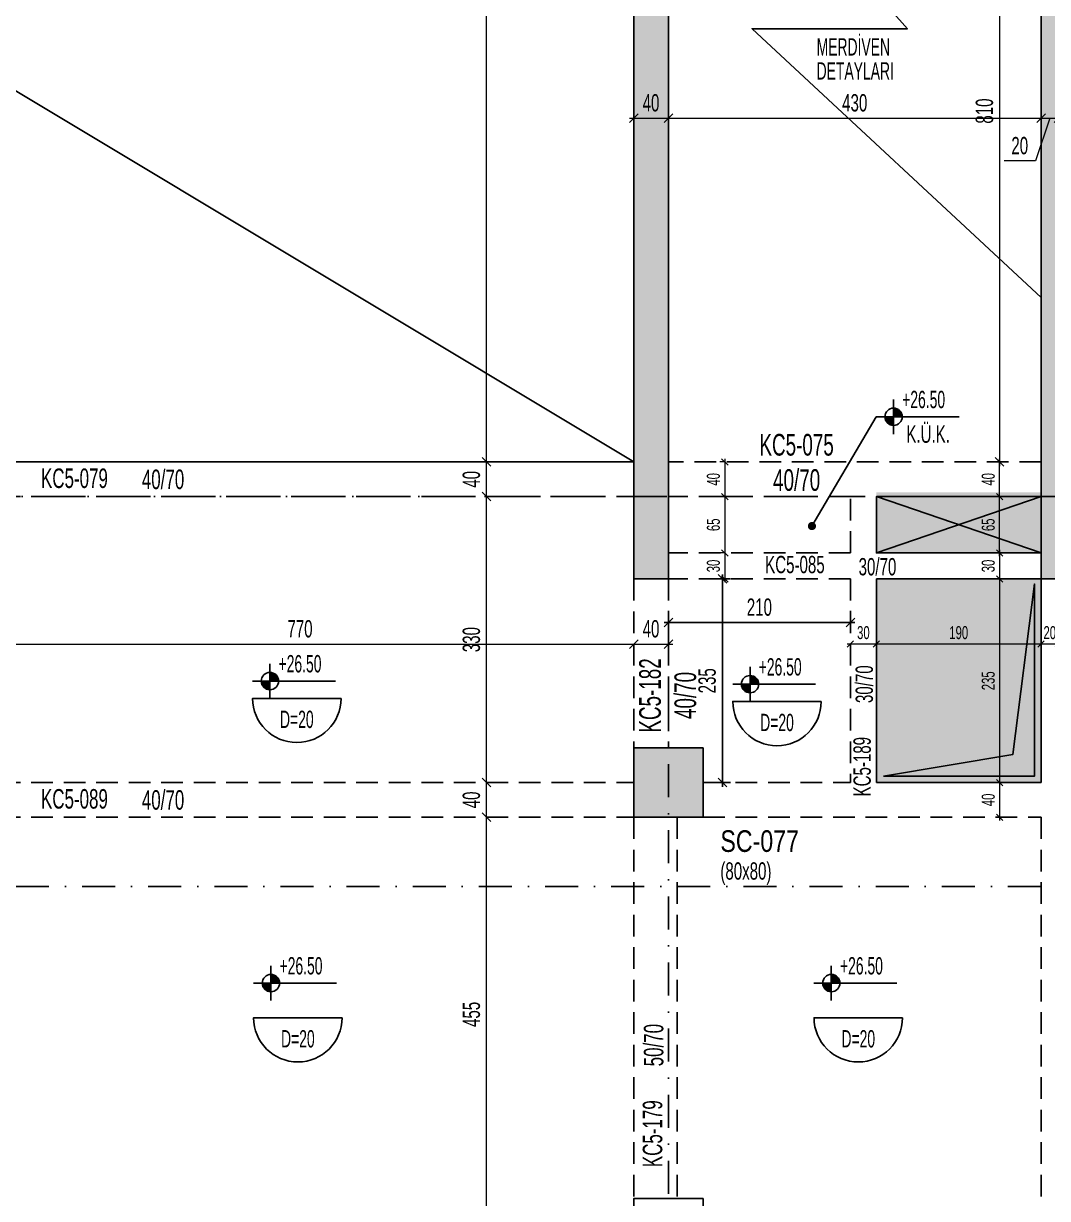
# Model space of a CAD drawing. Header units: millimetres. Extents: x -10495 to 38910, y -777 to 43288.
# Drawn here: x 3506 to 4687, y 890 to 2246 of the extents above; entities that cross this region are included whole.
import ezdxf
from ezdxf.enums import TextEntityAlignment as Align

# ---------------------------------------------------------------- set-up
doc = ezdxf.new("R2010")
doc.units = ezdxf.units.MM
doc.header["$LTSCALE"] = 100
doc.header["$PDSIZE"] = -100
doc.linetypes.add('DASHDOT', pattern=[25.4, 12.7, -6.35, 0, -6.35])
doc.linetypes.add('HIDDEN', pattern=[0.375, 0.25, -0.125])
for name, color, linetype in [('1_ULK', 254, 'Continuous'), ('2_ULK', 105, 'Continuous'), ('AKS_ULK', 8, 'DASHDOT'), ('BOSLUK SEMBOL_ULK', 118, 'Continuous'), ('BOSLUK_ULK', 21, 'Continuous'), ('KOLON-PERDE CEKIRDEK_ULK', 4, 'Continuous'), ('KOT_ULK', 7, 'Continuous'), ('NOTLAR_ULK', 20, 'Continuous'), ('TARAMA BOSLUK-TARIF SEFFAF YUZEYLER_ULK', 159, 'Continuous'), ('TARAMA SOLID_ULK', 251, 'Continuous'), ('TARAMA_ULK', 251, 'Continuous')]:
    doc.layers.add(name, color=color, linetype=linetype)
for name, color, linetype, lineweight in [('DOSEME ISMI_ULK', 244, 'Continuous', 25), ('KIRIS BOYUT_ULK', 232, 'Continuous', 13), ('KIRIS CIZGI DUZ_ULK', 41, 'Continuous', 25), ('KIRIS CIZGI KESIK_ULK', 41, 'HIDDEN', 25), ('KIRIS ISIM_ULK', 221, 'Continuous', 13), ('KOLON BOYUT_ULK', 255, 'Continuous', 13), ('KOLON ISIM_ULK', 91, 'Continuous', 13), ('OLCU IC_ULK', 146, 'Continuous', 18), ('REV-10_ULK', 52, 'Continuous', 25), ('TARIF OK_ULK', 244, 'Continuous', 5)]:
    doc.layers.add(name, color=color, linetype=linetype, lineweight=lineweight)
doc.styles.add('ulkr-simplxtw.shx', font='ulkr-simplxtw.shx', dxfattribs={"width": 0.65})
doc.dimstyles.new('1-100-IC_ULK', dxfattribs={"dimscale": 10, "dimtxt": 2, "dimasz": 1, "dimexe": 0.75, "dimexo": 1, "dimgap": 0.75, "dimtad": 1, "dimdec": 1, "dimzin": 9, "dimdsep": 46, "dimtxsty": 'ulkr-simplxtw.shx', "dimblk": 'OBLIQUE', "dimcen": 0.1, "dimdle": 0.5, "dimclrd": 146, "dimclre": 146, "dimclrt": 2, "dimadec": 0, "dimazin": 2, "dimtfac": 1, "dimtdec": 1, "dimtix": 1, "dimtmove": 2, "dimatfit": 3, "dimldrblk": 'OBLIQUE', "dimfxl": 1, "dimtolj": 1, "dimtzin": 0, "dimlwd": -1, "dimlwe": -1, "dimarcsym": 0})
doc.dimstyles.new('JSM LIMITS 100(MM)', dxfattribs={"dimscale": 100, "dimtxt": 2, "dimasz": 2.5, "dimexe": 0, "dimexo": 3, "dimgap": 0.41, "dimtad": 1, "dimdec": 0, "dimdsep": 46, "dimtxsty": 'ulkr-simplxtw.shx', "dimblk": 'AR', "dimcen": 0.9, "dimdle": 2, "dimse1": 1, "dimse2": 1, "dimclrd": 256, "dimclre": 1, "dimclrt": 33, "dimadec": 0, "dimazin": 0, "dimtfac": 0.9, "dimtdec": 0, "dimtmove": 0, "dimatfit": 3, "dimfxl": 0, "dimtolj": 1, "dimtzin": 0, "dimarcsym": 0})

# ---------------------------------------------------------------- blocks, each defined once
blk = doc.blocks.new('*U20')
at = {"layer": 'KOT_ULK'}
h = blk.add_hatch(color=251, dxfattribs=at)
h.dxf.hatch_style = 1
h.paths.add_polyline_path([(0, 0), (-10, 0, 0.414214), (0, -10)])
h = blk.add_hatch(color=251, dxfattribs=at)
h.dxf.hatch_style = 1
h.paths.add_polyline_path([(10, 0, 0.414214), (0, 10), (0, 0)])
at = {"layer": 'KOT_ULK', "color": 12}
for p, q in [((0, 20), (0, -20)), ((-20, 0), (75.6, 0))]:
    blk.add_line(p, q, dxfattribs=at)
blk.add_circle((0, 0), 10, dxfattribs=at)
at = {"layer": 'KOT_ULK', "style": 'ulkr-simplxtw.shx', "width": 0.6}
for tag, p in [('6', (10, 145)), ('5', (10, 118)), ('4', (10, 91)), ('3', (10, 64)), ('2', (10, 37)), ('1', (10, 10))]:
    blk.add_attdef(tag, p, '', height=20, dxfattribs=at)
at = {"layer": 'KOT_ULK', "color": 242, "style": 'ulkr-simplxtw.shx', "width": 0.65}
blk.add_attdef('NOT', text='', height=20, dxfattribs=at).set_placement((14.8, -10), align=Align.TOP_LEFT)
blk = doc.blocks.new('Döşeme kalınğı_ULK')
at = {"layer": 'DOSEME ISMI_ULK', "color": 12}
blk.add_lwpolyline([(51, 0, -1), (-51, 0)], format="xyb", close=True, dxfattribs=at)
at = {"layer": 'DOSEME ISMI_ULK', "style": 'ulkr-simplxtw.shx', "width": 0.6}
blk.add_attdef('1', text='', height=20, dxfattribs=at).set_placement((0, -14.2), align=Align.TOP_CENTER)
blk = doc.blocks.new('*U31')
at = {"layer": 'KOLON BOYUT_ULK', "style": 'ulkr-simplxtw.shx', "width": 0.65}
blk.add_attdef('2', text='', height=20, dxfattribs=at).set_placement((0, -37), align=Align.TOP_LEFT)
at = {"layer": 'KOLON ISIM_ULK', "style": 'ulkr-simplxtw.shx', "width": 0.8}
blk.add_attdef('1', text='', height=25, dxfattribs=at).set_placement((0, 0), align=Align.TOP_LEFT)
blk = doc.blocks.new('AR')
at = {"layer": '1_ULK', "color": 253}
blk.add_solid([(-1.184, 0.197), (-1.184, -0.197), (0, 0)], dxfattribs=at)
at = {"layer": '2_ULK', "color": 1}
blk.add_line((0, 0.453), (0, -0.453), dxfattribs=at)
at = {"layer": '2_ULK'}
blk.add_lwpolyline([(-1.184, 0.197), (-1.184, -0.197), (0, 0), (-1.184, 0.197)], dxfattribs=at)
blk = doc.blocks.new('_Oblique')
at = {"color": 0, "linetype": 'ByBlock', "lineweight": -2}
blk.add_line((-0.5, -0.5), (0.5, 0.5), dxfattribs=at)
blk = doc.blocks.new('*D1329')
at = {"layer": 'Defpoints', "color": 0, "transparency": 16777216}
for p in [(4015.3, 1330), (4040.3, 1330), (4015.3, 875)]:
    blk.add_point(p, dxfattribs=at)
at = {"layer": 'OLCU IC_ULK', "color": 146, "transparency": 16777216}
blk.add_line((4040.3, 870), (4040.3, 1335), dxfattribs=at)
at = {"layer": 'OLCU IC_ULK', "color": 146, "linetype": 'Continuous', "transparency": 16777216}
for p, q in [((4040.3, 1330), (4047.8, 1330)), ((4040.3, 875), (4047.8, 875))]:
    blk.add_line(p, q, dxfattribs=at)
at = {"layer": 'OLCU IC_ULK', "color": 146, "transparency": 16777216, "xscale": 10, "yscale": 10, "zscale": 10}
for p, rotation in [((4040.3, 1330), 90), ((4040.3, 875), 270)]:
    blk.add_blockref('_Oblique', p, dxfattribs=dict(at, rotation=rotation))
at = {"layer": 'OLCU IC_ULK', "color": 2, "transparency": 16777216, "insert": (4022.8, 1102.5), "char_height": 20, "attachment_point": 5, "rotation": 90, "style": 'ulkr-simplxtw.shx'}
blk.add_mtext('\\A1;455', dxfattribs=at)
blk = doc.blocks.new('*D1330')
at = {"layer": 'Defpoints', "color": 0, "transparency": 16777216}
for p in [(4015.3, 1370), (4040.3, 1370), (4015.3, 1330)]:
    blk.add_point(p, dxfattribs=at)
at = {"layer": 'OLCU IC_ULK', "color": 146, "transparency": 16777216}
blk.add_line((4040.3, 1325), (4040.3, 1375), dxfattribs=at)
at = {"layer": 'OLCU IC_ULK', "color": 146, "linetype": 'Continuous', "transparency": 16777216}
for p, q in [((4040.3, 1370), (4047.8, 1370)), ((4040.3, 1330), (4047.8, 1330))]:
    blk.add_line(p, q, dxfattribs=at)
at = {"layer": 'OLCU IC_ULK', "color": 146, "transparency": 16777216, "xscale": 10, "yscale": 10, "zscale": 10}
for p, rotation in [((4040.3, 1370), 90), ((4040.3, 1330), 270)]:
    blk.add_blockref('_Oblique', p, dxfattribs=dict(at, rotation=rotation))
at = {"layer": 'OLCU IC_ULK', "color": 2, "transparency": 16777216, "insert": (4022.8, 1350), "char_height": 20, "attachment_point": 5, "rotation": 90, "style": 'ulkr-simplxtw.shx'}
blk.add_mtext('\\A1;40', dxfattribs=at)
blk = doc.blocks.new('*D1331')
at = {"layer": 'Defpoints', "color": 0, "transparency": 16777216}
for p in [(4015.3, 1700), (4040.3, 1700), (4015.3, 1370)]:
    blk.add_point(p, dxfattribs=at)
at = {"layer": 'OLCU IC_ULK', "color": 146, "transparency": 16777216}
blk.add_line((4040.3, 1365), (4040.3, 1705), dxfattribs=at)
at = {"layer": 'OLCU IC_ULK', "color": 146, "linetype": 'Continuous', "transparency": 16777216}
for p, q in [((4040.3, 1700), (4047.8, 1700)), ((4040.3, 1370), (4047.8, 1370))]:
    blk.add_line(p, q, dxfattribs=at)
at = {"layer": 'OLCU IC_ULK', "color": 146, "transparency": 16777216, "xscale": 10, "yscale": 10, "zscale": 10}
for p, rotation in [((4040.3, 1700), 90), ((4040.3, 1370), 270)]:
    blk.add_blockref('_Oblique', p, dxfattribs=dict(at, rotation=rotation))
at = {"layer": 'OLCU IC_ULK', "color": 2, "transparency": 16777216, "insert": (4022.8, 1535), "char_height": 20, "attachment_point": 5, "rotation": 90, "style": 'ulkr-simplxtw.shx'}
blk.add_mtext('\\A1;330', dxfattribs=at)
blk = doc.blocks.new('*D1332')
at = {"layer": 'Defpoints', "color": 0, "transparency": 16777216}
for p in [(4015.3, 1740), (4040.3, 1740), (4015.3, 1700)]:
    blk.add_point(p, dxfattribs=at)
at = {"layer": 'OLCU IC_ULK', "color": 146, "transparency": 16777216}
blk.add_line((4040.3, 1695), (4040.3, 1745), dxfattribs=at)
at = {"layer": 'OLCU IC_ULK', "color": 146, "linetype": 'Continuous', "transparency": 16777216}
for p, q in [((4040.3, 1740), (4047.8, 1740)), ((4040.3, 1700), (4047.8, 1700))]:
    blk.add_line(p, q, dxfattribs=at)
at = {"layer": 'OLCU IC_ULK', "color": 146, "transparency": 16777216, "xscale": 10, "yscale": 10, "zscale": 10}
for p, rotation in [((4040.3, 1740), 90), ((4040.3, 1700), 270)]:
    blk.add_blockref('_Oblique', p, dxfattribs=dict(at, rotation=rotation))
at = {"layer": 'OLCU IC_ULK', "color": 2, "transparency": 16777216, "insert": (4022.8, 1720), "char_height": 20, "attachment_point": 5, "rotation": 90, "style": 'ulkr-simplxtw.shx'}
blk.add_mtext('\\A1;40', dxfattribs=at)
blk = doc.blocks.new('*D1333')
at = {"layer": 'Defpoints', "color": 0, "transparency": 16777216}
for p in [(4015.3, 3360), (4040.3, 3360), (4015.3, 1740)]:
    blk.add_point(p, dxfattribs=at)
at = {"layer": 'OLCU IC_ULK', "color": 146, "transparency": 16777216}
blk.add_line((4040.3, 1735), (4040.3, 3365), dxfattribs=at)
at = {"layer": 'OLCU IC_ULK', "color": 146, "linetype": 'Continuous', "transparency": 16777216}
for p, q in [((4040.3, 3360), (4047.8, 3360)), ((4040.3, 1740), (4047.8, 1740))]:
    blk.add_line(p, q, dxfattribs=at)
at = {"layer": 'OLCU IC_ULK', "color": 146, "transparency": 16777216, "xscale": 10, "yscale": 10, "zscale": 10}
for p, rotation in [((4040.3, 3360), 90), ((4040.3, 1740), 270)]:
    blk.add_blockref('_Oblique', p, dxfattribs=dict(at, rotation=rotation))
at = {"layer": 'OLCU IC_ULK', "color": 2, "transparency": 16777216, "insert": (4022.8, 2550), "char_height": 20, "attachment_point": 5, "rotation": 90, "style": 'ulkr-simplxtw.shx'}
blk.add_mtext('\\A1;1620', dxfattribs=at)
blk = doc.blocks.new('*D1376')
at = {"layer": 'Defpoints', "color": 0, "transparency": 16777216}
for p in [(4210, 2161.9), (4250, 2161.9), (4250, 2136.9)]:
    blk.add_point(p, dxfattribs=at)
at = {"layer": 'OLCU IC_ULK', "color": 146, "transparency": 16777216}
blk.add_line((4205, 2136.9), (4255, 2136.9), dxfattribs=at)
at = {"layer": 'OLCU IC_ULK', "color": 146, "linetype": 'Continuous', "transparency": 16777216}
for p, q in [((4210, 2136.9), (4210, 2129.4)), ((4250, 2136.9), (4250, 2129.4))]:
    blk.add_line(p, q, dxfattribs=at)
at = {"layer": 'OLCU IC_ULK', "color": 146, "transparency": 16777216, "xscale": 10, "yscale": 10, "zscale": 10, "rotation": 180}
blk.add_blockref('_Oblique', (4210, 2136.9), dxfattribs=at)
at = {"layer": 'OLCU IC_ULK', "color": 146, "transparency": 16777216, "xscale": 10, "yscale": 10, "zscale": 10}
blk.add_blockref('_Oblique', (4250, 2136.9), dxfattribs=at)
at = {"layer": 'OLCU IC_ULK', "color": 2, "transparency": 16777216, "insert": (4230, 2154.4), "char_height": 20, "attachment_point": 5, "style": 'ulkr-simplxtw.shx'}
blk.add_mtext('\\A1;40', dxfattribs=at)
blk = doc.blocks.new('*D1377')
at = {"layer": 'Defpoints', "color": 0, "transparency": 16777216}
for p in [(4250, 2161.9), (4680, 2161.9), (4680, 2136.9)]:
    blk.add_point(p, dxfattribs=at)
at = {"layer": 'OLCU IC_ULK', "color": 146, "transparency": 16777216}
blk.add_line((4245, 2136.9), (4685, 2136.9), dxfattribs=at)
at = {"layer": 'OLCU IC_ULK', "color": 146, "linetype": 'Continuous', "transparency": 16777216}
for p, q in [((4250, 2136.9), (4250, 2129.4)), ((4680, 2136.9), (4680, 2129.4))]:
    blk.add_line(p, q, dxfattribs=at)
at = {"layer": 'OLCU IC_ULK', "color": 146, "transparency": 16777216, "xscale": 10, "yscale": 10, "zscale": 10, "rotation": 180}
blk.add_blockref('_Oblique', (4250, 2136.9), dxfattribs=at)
at = {"layer": 'OLCU IC_ULK', "color": 146, "transparency": 16777216, "xscale": 10, "yscale": 10, "zscale": 10}
blk.add_blockref('_Oblique', (4680, 2136.9), dxfattribs=at)
at = {"layer": 'OLCU IC_ULK', "color": 2, "transparency": 16777216, "insert": (4465, 2154.4), "char_height": 20, "attachment_point": 5, "style": 'ulkr-simplxtw.shx'}
blk.add_mtext('\\A1;430', dxfattribs=at)
blk = doc.blocks.new('*D1378')
at = {"layer": 'Defpoints', "color": 0, "transparency": 16777216}
for p in [(4680, 2161.9), (4700, 2161.9), (4700, 2136.9)]:
    blk.add_point(p, dxfattribs=at)
at = {"layer": 'OLCU IC_ULK', "color": 146, "transparency": 16777216}
for p, q in [((4690, 2136.9), (4673.4, 2087.5)), ((4675, 2136.9), (4705, 2136.9)), ((4673.4, 2087.5), (4637.4, 2087.5))]:
    blk.add_line(p, q, dxfattribs=at)
at = {"layer": 'OLCU IC_ULK', "color": 146, "linetype": 'Continuous', "transparency": 16777216}
for p, q in [((4680, 2136.9), (4680, 2129.4)), ((4700, 2136.9), (4700, 2129.4))]:
    blk.add_line(p, q, dxfattribs=at)
at = {"layer": 'OLCU IC_ULK', "color": 146, "transparency": 16777216, "xscale": 10, "yscale": 10, "zscale": 10, "rotation": 180}
blk.add_blockref('_Oblique', (4680, 2136.9), dxfattribs=at)
at = {"layer": 'OLCU IC_ULK', "color": 146, "transparency": 16777216, "xscale": 10, "yscale": 10, "zscale": 10}
blk.add_blockref('_Oblique', (4700, 2136.9), dxfattribs=at)
at = {"layer": 'OLCU IC_ULK', "color": 2, "transparency": 16777216, "insert": (4655.4, 2105), "char_height": 20, "attachment_point": 5, "style": 'ulkr-simplxtw.shx'}
blk.add_mtext('\\A1;20', dxfattribs=at)
blk = doc.blocks.new('*D1224')
at = {"layer": 'Defpoints', "color": 0, "transparency": 16777216}
for p in [(4210, 1554.9), (4250, 1554.9), (4250, 1529.9)]:
    blk.add_point(p, dxfattribs=at)
at = {"layer": 'OLCU IC_ULK', "color": 146, "transparency": 16777216}
blk.add_line((4205, 1529.9), (4255, 1529.9), dxfattribs=at)
at = {"layer": 'OLCU IC_ULK', "color": 146, "linetype": 'Continuous', "transparency": 16777216}
for p, q in [((4210, 1529.9), (4210, 1522.4)), ((4250, 1529.9), (4250, 1522.4))]:
    blk.add_line(p, q, dxfattribs=at)
at = {"layer": 'OLCU IC_ULK', "color": 146, "transparency": 16777216, "xscale": 10, "yscale": 10, "zscale": 10, "rotation": 180}
blk.add_blockref('_Oblique', (4210, 1529.9), dxfattribs=at)
at = {"layer": 'OLCU IC_ULK', "color": 146, "transparency": 16777216, "xscale": 10, "yscale": 10, "zscale": 10}
blk.add_blockref('_Oblique', (4250, 1529.9), dxfattribs=at)
at = {"layer": 'OLCU IC_ULK', "color": 2, "transparency": 16777216, "insert": (4230, 1547.4), "char_height": 20, "attachment_point": 5, "style": 'ulkr-simplxtw.shx'}
blk.add_mtext('\\A1;40', dxfattribs=at)
blk = doc.blocks.new('*D1225')
at = {"layer": 'Defpoints', "color": 0, "transparency": 16777216}
for p in [(3440, 1554.9), (4210, 1554.9), (4210, 1529.9)]:
    blk.add_point(p, dxfattribs=at)
at = {"layer": 'OLCU IC_ULK', "color": 146, "transparency": 16777216}
blk.add_line((3435, 1529.9), (4215, 1529.9), dxfattribs=at)
at = {"layer": 'OLCU IC_ULK', "color": 146, "linetype": 'Continuous', "transparency": 16777216}
for p, q in [((3440, 1529.9), (3440, 1522.4)), ((4210, 1529.9), (4210, 1522.4))]:
    blk.add_line(p, q, dxfattribs=at)
at = {"layer": 'OLCU IC_ULK', "color": 146, "transparency": 16777216, "xscale": 10, "yscale": 10, "zscale": 10, "rotation": 180}
blk.add_blockref('_Oblique', (3440, 1529.9), dxfattribs=at)
at = {"layer": 'OLCU IC_ULK', "color": 146, "transparency": 16777216, "xscale": 10, "yscale": 10, "zscale": 10}
blk.add_blockref('_Oblique', (4210, 1529.9), dxfattribs=at)
at = {"layer": 'OLCU IC_ULK', "color": 2, "transparency": 16777216, "insert": (3825, 1547.4), "char_height": 20, "attachment_point": 5, "style": 'ulkr-simplxtw.shx'}
blk.add_mtext('\\A1;770', dxfattribs=at)
blk = doc.blocks.new('*D1232')
at = {"layer": 'Defpoints', "color": 0, "transparency": 16777216}
for p in [(4607.2, 2550), (4607.2, 1740), (4632.2, 1740)]:
    blk.add_point(p, dxfattribs=at)
at = {"layer": 'OLCU IC_ULK', "color": 146, "transparency": 16777216}
blk.add_line((4632.2, 2555), (4632.2, 1735), dxfattribs=at)
at = {"layer": 'OLCU IC_ULK', "color": 146, "linetype": 'Continuous', "transparency": 16777216}
for p, q in [((4632.2, 2550), (4639.7, 2550)), ((4632.2, 1740), (4639.7, 1740))]:
    blk.add_line(p, q, dxfattribs=at)
at = {"layer": 'OLCU IC_ULK', "color": 146, "transparency": 16777216, "xscale": 10, "yscale": 10, "zscale": 10}
for p, rotation in [((4632.2, 2550), 90), ((4632.2, 1740), 270)]:
    blk.add_blockref('_Oblique', p, dxfattribs=dict(at, rotation=rotation))
at = {"layer": 'OLCU IC_ULK', "color": 2, "transparency": 16777216, "insert": (4614.7, 2145), "char_height": 20, "attachment_point": 5, "rotation": 90, "style": 'ulkr-simplxtw.shx'}
blk.add_mtext('\\A1;810', dxfattribs=at)
blk = doc.blocks.new('*D1247')
at = {"layer": 'Defpoints', "color": 0, "transparency": 16777216}
for p in [(4340.1, 1740), (4315.1, 1700), (4340.1, 1700)]:
    blk.add_point(p, dxfattribs=at)
at = {"layer": 'OLCU IC_ULK', "color": 146, "linetype": 'Continuous', "transparency": 16777216}
for p, q in [((4315.1, 1740), (4309.5, 1740)), ((4315.1, 1700), (4309.5, 1700))]:
    blk.add_line(p, q, dxfattribs=at)
at = {"layer": 'OLCU IC_ULK', "color": 146, "transparency": 16777216}
blk.add_line((4315.1, 1743.8), (4315.1, 1696.3), dxfattribs=at)
at = {"layer": 'OLCU IC_ULK', "color": 146, "transparency": 16777216, "xscale": 7.5, "yscale": 7.5, "zscale": 7.5}
for p, rotation in [((4315.1, 1740), 90), ((4315.1, 1700), 270)]:
    blk.add_blockref('_Oblique', p, dxfattribs=dict(at, rotation=rotation))
at = {"layer": 'OLCU IC_ULK', "color": 2, "transparency": 16777216, "insert": (4302, 1720), "char_height": 15, "attachment_point": 5, "rotation": 90, "style": 'ulkr-simplxtw.shx'}
blk.add_mtext('\\A1;40', dxfattribs=at)
blk = doc.blocks.new('*D1248')
at = {"layer": 'Defpoints', "color": 0, "transparency": 16777216}
for p in [(4340.1, 1700), (4315.1, 1635), (4340.1, 1635)]:
    blk.add_point(p, dxfattribs=at)
at = {"layer": 'OLCU IC_ULK', "color": 146, "linetype": 'Continuous', "transparency": 16777216}
for p, q in [((4315.1, 1700), (4309.5, 1700)), ((4315.1, 1635), (4309.5, 1635))]:
    blk.add_line(p, q, dxfattribs=at)
at = {"layer": 'OLCU IC_ULK', "color": 146, "transparency": 16777216}
blk.add_line((4315.1, 1703.8), (4315.1, 1631.3), dxfattribs=at)
at = {"layer": 'OLCU IC_ULK', "color": 146, "transparency": 16777216, "xscale": 7.5, "yscale": 7.5, "zscale": 7.5}
for p, rotation in [((4315.1, 1700), 90), ((4315.1, 1635), 270)]:
    blk.add_blockref('_Oblique', p, dxfattribs=dict(at, rotation=rotation))
at = {"layer": 'OLCU IC_ULK', "color": 2, "transparency": 16777216, "insert": (4302, 1667.5), "char_height": 15, "attachment_point": 5, "rotation": 90, "style": 'ulkr-simplxtw.shx'}
blk.add_mtext('\\A1;65', dxfattribs=at)
blk = doc.blocks.new('*D1249')
at = {"layer": 'Defpoints', "color": 0, "transparency": 16777216}
for p in [(4340.1, 1635), (4315.1, 1605), (4341.3, 1605)]:
    blk.add_point(p, dxfattribs=at)
at = {"layer": 'OLCU IC_ULK', "color": 146, "linetype": 'Continuous', "transparency": 16777216}
for p, q in [((4315.1, 1635), (4309.5, 1635)), ((4315.1, 1605), (4309.5, 1605))]:
    blk.add_line(p, q, dxfattribs=at)
at = {"layer": 'OLCU IC_ULK', "color": 146, "transparency": 16777216}
blk.add_line((4315.1, 1638.8), (4315.1, 1601.3), dxfattribs=at)
at = {"layer": 'OLCU IC_ULK', "color": 146, "transparency": 16777216, "xscale": 7.5, "yscale": 7.5, "zscale": 7.5}
for p, rotation in [((4315.1, 1635), 90), ((4315.1, 1605), 270)]:
    blk.add_blockref('_Oblique', p, dxfattribs=dict(at, rotation=rotation))
at = {"layer": 'OLCU IC_ULK', "color": 2, "transparency": 16777216, "insert": (4302, 1620), "char_height": 15, "attachment_point": 5, "rotation": 90, "style": 'ulkr-simplxtw.shx'}
blk.add_mtext('\\A1;30', dxfattribs=at)
blk = doc.blocks.new('*D1250')
at = {"layer": 'Defpoints', "color": 0, "transparency": 16777216}
for p in [(4595, 1700), (4632.2, 1700), (4595, 1635)]:
    blk.add_point(p, dxfattribs=at)
at = {"layer": 'OLCU IC_ULK', "color": 146, "transparency": 16777216}
blk.add_line((4632.2, 1631.2), (4632.2, 1703.7), dxfattribs=at)
at = {"layer": 'OLCU IC_ULK', "color": 146, "linetype": 'Continuous', "transparency": 16777216}
for p, q in [((4632.2, 1700), (4637.9, 1700)), ((4632.2, 1635), (4637.9, 1635))]:
    blk.add_line(p, q, dxfattribs=at)
at = {"layer": 'OLCU IC_ULK', "color": 146, "transparency": 16777216, "xscale": 7.5, "yscale": 7.5, "zscale": 7.5}
for p, rotation in [((4632.2, 1700), 90), ((4632.2, 1635), 270)]:
    blk.add_blockref('_Oblique', p, dxfattribs=dict(at, rotation=rotation))
at = {"layer": 'OLCU IC_ULK', "color": 2, "transparency": 16777216, "insert": (4619.1, 1667.5), "char_height": 15, "attachment_point": 5, "rotation": 90, "style": 'ulkr-simplxtw.shx'}
blk.add_mtext('\\A1;65', dxfattribs=at)
blk = doc.blocks.new('*D1251')
at = {"layer": 'Defpoints', "color": 0, "transparency": 16777216}
for p in [(4490, 1554.9), (4680, 1554.9), (4490, 1529.9)]:
    blk.add_point(p, dxfattribs=at)
at = {"layer": 'OLCU IC_ULK', "color": 146, "transparency": 16777216}
blk.add_line((4683.7, 1529.9), (4486.2, 1529.9), dxfattribs=at)
at = {"layer": 'OLCU IC_ULK', "color": 146, "linetype": 'Continuous', "transparency": 16777216}
for p, q in [((4490, 1529.9), (4490, 1524.3)), ((4680, 1529.9), (4680, 1524.3))]:
    blk.add_line(p, q, dxfattribs=at)
at = {"layer": 'OLCU IC_ULK', "color": 146, "transparency": 16777216, "xscale": 7.5, "yscale": 7.5, "zscale": 7.5, "rotation": 180}
blk.add_blockref('_Oblique', (4490, 1529.9), dxfattribs=at)
at = {"layer": 'OLCU IC_ULK', "color": 146, "transparency": 16777216, "xscale": 7.5, "yscale": 7.5, "zscale": 7.5}
blk.add_blockref('_Oblique', (4680, 1529.9), dxfattribs=at)
at = {"layer": 'OLCU IC_ULK', "color": 2, "transparency": 16777216, "insert": (4585, 1543), "char_height": 15, "attachment_point": 5, "style": 'ulkr-simplxtw.shx'}
blk.add_mtext('\\A1;190', dxfattribs=at)
blk = doc.blocks.new('*D1253')
at = {"layer": 'Defpoints', "color": 0, "transparency": 16777216}
for p in [(4680, 1554.9), (4700, 1554.9), (4680, 1529.9)]:
    blk.add_point(p, dxfattribs=at)
at = {"layer": 'OLCU IC_ULK', "color": 146, "transparency": 16777216}
for p, q in [((4680, 1529.9), (4672.5, 1529.9)), ((4700, 1529.9), (4680, 1529.9)), ((4700, 1529.9), (4707.5, 1529.9))]:
    blk.add_line(p, q, dxfattribs=at)
at = {"layer": 'OLCU IC_ULK', "color": 146, "linetype": 'Continuous', "transparency": 16777216}
for p, q in [((4680, 1529.9), (4680, 1524.3)), ((4700, 1529.9), (4700, 1524.3))]:
    blk.add_line(p, q, dxfattribs=at)
at = {"layer": 'OLCU IC_ULK', "color": 146, "transparency": 16777216, "xscale": 7.5, "yscale": 7.5, "zscale": 7.5}
blk.add_blockref('_Oblique', (4680, 1529.9), dxfattribs=at)
at = {"layer": 'OLCU IC_ULK', "color": 146, "transparency": 16777216, "xscale": 7.5, "yscale": 7.5, "zscale": 7.5, "rotation": 180}
blk.add_blockref('_Oblique', (4700, 1529.9), dxfattribs=at)
at = {"layer": 'OLCU IC_ULK', "color": 2, "transparency": 16777216, "insert": (4690, 1543), "char_height": 15, "attachment_point": 5, "style": 'ulkr-simplxtw.shx'}
blk.add_mtext('\\A1;20', dxfattribs=at)
blk = doc.blocks.new('*D1254')
at = {"layer": 'Defpoints', "color": 0, "transparency": 16777216}
for p in [(4595, 1635), (4595, 1605), (4632.2, 1605)]:
    blk.add_point(p, dxfattribs=at)
at = {"layer": 'OLCU IC_ULK', "color": 146, "transparency": 16777216}
blk.add_line((4632.2, 1638.7), (4632.2, 1601.3), dxfattribs=at)
at = {"layer": 'OLCU IC_ULK', "color": 146, "linetype": 'Continuous', "transparency": 16777216}
for p, q in [((4632.2, 1635), (4637.9, 1635)), ((4632.2, 1605), (4637.9, 1605))]:
    blk.add_line(p, q, dxfattribs=at)
at = {"layer": 'OLCU IC_ULK', "color": 146, "transparency": 16777216, "xscale": 7.5, "yscale": 7.5, "zscale": 7.5}
for p, rotation in [((4632.2, 1635), 90), ((4632.2, 1605), 270)]:
    blk.add_blockref('_Oblique', p, dxfattribs=dict(at, rotation=rotation))
at = {"layer": 'OLCU IC_ULK', "color": 2, "transparency": 16777216, "insert": (4619.1, 1620), "char_height": 15, "attachment_point": 5, "rotation": 90, "style": 'ulkr-simplxtw.shx'}
blk.add_mtext('\\A1;30', dxfattribs=at)
blk = doc.blocks.new('*D1255')
at = {"layer": 'Defpoints', "color": 0, "transparency": 16777216}
for p in [(4595, 1605), (4595, 1370), (4632.2, 1370)]:
    blk.add_point(p, dxfattribs=at)
at = {"layer": 'OLCU IC_ULK', "color": 146, "transparency": 16777216}
blk.add_line((4632.2, 1608.7), (4632.2, 1366.3), dxfattribs=at)
at = {"layer": 'OLCU IC_ULK', "color": 146, "linetype": 'Continuous', "transparency": 16777216}
for p, q in [((4632.2, 1605), (4637.9, 1605)), ((4632.2, 1370), (4637.9, 1370))]:
    blk.add_line(p, q, dxfattribs=at)
at = {"layer": 'OLCU IC_ULK', "color": 146, "transparency": 16777216, "xscale": 7.5, "yscale": 7.5, "zscale": 7.5}
for p, rotation in [((4632.2, 1605), 90), ((4632.2, 1370), 270)]:
    blk.add_blockref('_Oblique', p, dxfattribs=dict(at, rotation=rotation))
at = {"layer": 'OLCU IC_ULK', "color": 2, "transparency": 16777216, "insert": (4619.1, 1487.5), "char_height": 15, "attachment_point": 5, "rotation": 90, "style": 'ulkr-simplxtw.shx'}
blk.add_mtext('\\A1;235', dxfattribs=at)
blk = doc.blocks.new('*D1256')
at = {"layer": 'Defpoints', "color": 0, "transparency": 16777216}
for p in [(4595.4, 1370), (4595.4, 1330), (4632.2, 1330)]:
    blk.add_point(p, dxfattribs=at)
at = {"layer": 'OLCU IC_ULK', "color": 146, "transparency": 16777216}
blk.add_line((4632.2, 1373.8), (4632.2, 1326.3), dxfattribs=at)
at = {"layer": 'OLCU IC_ULK', "color": 146, "linetype": 'Continuous', "transparency": 16777216}
for p, q in [((4632.2, 1370), (4637.9, 1370)), ((4632.2, 1330), (4637.9, 1330))]:
    blk.add_line(p, q, dxfattribs=at)
at = {"layer": 'OLCU IC_ULK', "color": 146, "transparency": 16777216, "xscale": 7.5, "yscale": 7.5, "zscale": 7.5}
for p, rotation in [((4632.2, 1370), 90), ((4632.2, 1330), 270)]:
    blk.add_blockref('_Oblique', p, dxfattribs=dict(at, rotation=rotation))
at = {"layer": 'OLCU IC_ULK', "color": 2, "transparency": 16777216, "insert": (4619.1, 1350), "char_height": 15, "attachment_point": 5, "rotation": 90, "style": 'ulkr-simplxtw.shx'}
blk.add_mtext('\\A1;40', dxfattribs=at)
blk = doc.blocks.new('*D1257')
at = {"layer": 'Defpoints', "color": 0, "transparency": 16777216}
for p in [(4595, 1740), (4632.2, 1740), (4595, 1700)]:
    blk.add_point(p, dxfattribs=at)
at = {"layer": 'OLCU IC_ULK', "color": 146, "transparency": 16777216}
blk.add_line((4632.2, 1696.2), (4632.2, 1743.8), dxfattribs=at)
at = {"layer": 'OLCU IC_ULK', "color": 146, "linetype": 'Continuous', "transparency": 16777216}
for p, q in [((4632.2, 1740), (4637.9, 1740)), ((4632.2, 1700), (4637.9, 1700))]:
    blk.add_line(p, q, dxfattribs=at)
at = {"layer": 'OLCU IC_ULK', "color": 146, "transparency": 16777216, "xscale": 7.5, "yscale": 7.5, "zscale": 7.5}
for p, rotation in [((4632.2, 1740), 90), ((4632.2, 1700), 270)]:
    blk.add_blockref('_Oblique', p, dxfattribs=dict(at, rotation=rotation))
at = {"layer": 'OLCU IC_ULK', "color": 2, "transparency": 16777216, "insert": (4619.1, 1720), "char_height": 15, "attachment_point": 5, "rotation": 90, "style": 'ulkr-simplxtw.shx'}
blk.add_mtext('\\A1;40', dxfattribs=at)
blk = doc.blocks.new('*D1263')
at = {"layer": 'Defpoints', "color": 0, "transparency": 16777216}
for p in [(4460, 1554.9), (4490, 1554.9), (4460, 1529.9)]:
    blk.add_point(p, dxfattribs=at)
at = {"layer": 'OLCU IC_ULK', "color": 146, "transparency": 16777216}
blk.add_line((4493.7, 1529.9), (4456.2, 1529.9), dxfattribs=at)
at = {"layer": 'OLCU IC_ULK', "color": 146, "linetype": 'Continuous', "transparency": 16777216}
for p, q in [((4460, 1529.9), (4460, 1524.3)), ((4490, 1529.9), (4490, 1524.3))]:
    blk.add_line(p, q, dxfattribs=at)
at = {"layer": 'OLCU IC_ULK', "color": 146, "transparency": 16777216, "xscale": 7.5, "yscale": 7.5, "zscale": 7.5, "rotation": 180}
blk.add_blockref('_Oblique', (4460, 1529.9), dxfattribs=at)
at = {"layer": 'OLCU IC_ULK', "color": 146, "transparency": 16777216, "xscale": 7.5, "yscale": 7.5, "zscale": 7.5}
blk.add_blockref('_Oblique', (4490, 1529.9), dxfattribs=at)
at = {"layer": 'OLCU IC_ULK', "color": 2, "transparency": 16777216, "insert": (4475, 1543), "char_height": 15, "attachment_point": 5, "style": 'ulkr-simplxtw.shx'}
blk.add_mtext('\\A1;30', dxfattribs=at)
blk = doc.blocks.new('Kiriş_Sembol_ULK')
at = {"layer": 'KIRIS BOYUT_ULK', "style": 'ulkr-simplxtw.shx', "width": 0.65}
blk.add_attdef('B', text='', height=25, dxfattribs=at).set_placement((21, 0.4), align=Align.MIDDLE_LEFT)
at = {"layer": 'KIRIS ISIM_ULK', "style": 'ulkr-simplxtw.shx', "width": 0.65}
blk.add_attdef('K', text='', height=25, dxfattribs=at).set_placement((-18.2, 12.9), align=Align.TOP_RIGHT)
blk = doc.blocks.new('*U9')
at = {"layer": 'KIRIS BOYUT_ULK', "style": 'ulkr-simplxtw.shx', "width": 0.65}
blk.add_attdef('B', text='', height=25, dxfattribs=at).set_placement((10.8, -15.7), align=Align.TOP_CENTER)
at = {"layer": 'KIRIS ISIM_ULK', "style": 'ulkr-simplxtw.shx', "width": 0.65}
blk.add_attdef('K', text='', height=25, dxfattribs=at).set_placement((10.8, 25), align=Align.TOP_CENTER)
blk = doc.blocks.new('*D1425')
at = {"layer": 'Defpoints', "color": 0, "transparency": 16777216}
for p in [(4312.3, 1605), (4331.5, 1605), (4331.5, 1370)]:
    blk.add_point(p, dxfattribs=at)
at = {"layer": 'REV-10_ULK', "color": 146, "linetype": 'Continuous', "transparency": 16777216}
for p, q in [((4321.5, 1605), (4304.8, 1605)), ((4321.5, 1370), (4304.8, 1370))]:
    blk.add_line(p, q, dxfattribs=at)
at = {"layer": 'REV-10_ULK', "color": 146, "transparency": 16777216}
blk.add_line((4312.3, 1365), (4312.3, 1610), dxfattribs=at)
at = {"layer": 'REV-10_ULK', "color": 146, "transparency": 16777216, "xscale": 10, "yscale": 10, "zscale": 10}
for p, rotation in [((4312.3, 1605), 90), ((4312.3, 1370), 270)]:
    blk.add_blockref('_Oblique', p, dxfattribs=dict(at, rotation=rotation))
at = {"layer": 'REV-10_ULK', "color": 2, "transparency": 16777216, "insert": (4294.8, 1487.5), "char_height": 20, "attachment_point": 5, "rotation": 90, "style": 'ulkr-simplxtw.shx'}
blk.add_mtext('\\A1;235', dxfattribs=at)
blk = doc.blocks.new('*D1426')
at = {"layer": 'Defpoints', "color": 0, "transparency": 16777216}
for p in [(4250, 1578.1), (4460, 1578.1), (4460, 1554.9)]:
    blk.add_point(p, dxfattribs=at)
at = {"layer": 'REV-10_ULK', "color": 146, "linetype": 'Continuous', "transparency": 16777216}
for p, q in [((4250, 1568.1), (4250, 1547.4)), ((4460, 1568.1), (4460, 1547.4))]:
    blk.add_line(p, q, dxfattribs=at)
at = {"layer": 'REV-10_ULK', "color": 146, "transparency": 16777216}
blk.add_line((4245, 1554.9), (4465, 1554.9), dxfattribs=at)
at = {"layer": 'REV-10_ULK', "color": 146, "transparency": 16777216, "xscale": 10, "yscale": 10, "zscale": 10, "rotation": 180}
blk.add_blockref('_Oblique', (4250, 1554.9), dxfattribs=at)
at = {"layer": 'REV-10_ULK', "color": 146, "transparency": 16777216, "xscale": 10, "yscale": 10, "zscale": 10}
blk.add_blockref('_Oblique', (4460, 1554.9), dxfattribs=at)
at = {"layer": 'REV-10_ULK', "color": 2, "transparency": 16777216, "insert": (4355, 1572.4), "char_height": 20, "attachment_point": 5, "style": 'ulkr-simplxtw.shx'}
blk.add_mtext('\\A1;210', dxfattribs=at)

msp = doc.modelspace()

# ---------------------------------------------------------------- hatches: boundary and pattern name
at = {"layer": 'TARAMA BOSLUK-TARIF SEFFAF YUZEYLER_ULK'}
h = msp.add_hatch(color=256, dxfattribs=at)
h.dxf.hatch_style = 1
h.paths.add_polyline_path([(4490, 1635), (4680, 1635), (4680, 1705), (4490, 1705)])
h = msp.add_hatch(color=256, dxfattribs=at)
h.dxf.hatch_style = 1
h.paths.add_polyline_path([(4490, 1605), (4680, 1605), (4680, 1370), (4490, 1370)])
at = {"layer": 'TARAMA SOLID_ULK'}
h = msp.add_hatch(color=256, dxfattribs=at)
h.dxf.hatch_style = 1
h.paths.add_polyline_path([(4720, 1605), (4680, 1605), (4680, 2550), (4250, 2550), (4250, 1605), (4210, 1605), (4210, 2590), (4720, 2590)])
h = msp.add_hatch(color=256, dxfattribs=at)
h.dxf.hatch_style = 1
h.paths.add_polyline_path([(4290, 1410), (4290, 1330), (4210, 1330), (4210, 1410)])
at = {"layer": 'TARAMA_ULK'}
h = msp.add_hatch(color=256, dxfattribs=at)
h.dxf.hatch_style = 1
h.paths.add_polyline_path([(4498.3, 1377.5), (4672.5, 1377.5), (4672.5, 1599.28), (4647.5, 1402.5)])

# ---------------------------------------------------------------- linework, layer by layer
at = {"layer": 'AKS_ULK', "ltscale": 0.03}
for points in [[(4250, 3909.14), (4250, -656.87)], [(6766.16, 1700), (-775.51, 1700)], [(-775.51, 1250), (6766.16, 1250)]]:
    msp.add_lwpolyline(points, dxfattribs=at)
at = {"layer": 'BOSLUK SEMBOL_ULK'}
for p, q in [((4680, 1635), (4490, 1700)), ((4680, 1700), (4490, 1635))]:
    msp.add_line(p, q, dxfattribs=at)
for points in [[(4210, 1740), (2811.25, 2580.48), (3154.82, 2580.48), (1740, 3360)], [(4680, 1930), (4346.54, 2240), (4525.73, 2240), (4250, 2550)], [(4498.3, 1377.5), (4672.5, 1377.5), (4672.5, 1599.28), (4647.5, 1402.5), (4498.3, 1377.5)]]:
    msp.add_lwpolyline(points, dxfattribs=at)
at = {"layer": 'BOSLUK_ULK'}
msp.add_lwpolyline([(4680, 1635), (4490, 1635), (4490, 1700), (4680, 1700)], close=True, dxfattribs=at)
at = {"layer": 'KIRIS CIZGI DUZ_ULK'}
for p, q in [((3440, 1740), (4210, 1740)), ((4680, 1700), (4490, 1700)), ((4490, 1700), (4490, 1635)), ((4490, 1635), (4680, 1635)), ((4680, 1605), (4490, 1605)), ((4490, 1605), (4490, 1370)), ((4680, 1605), (4680, 1370)), ((4680, 1370), (4490, 1370))]:
    msp.add_line(p, q, dxfattribs=at)
at = {"layer": 'KIRIS CIZGI KESIK_ULK'}
for p, q in [((4680, 1740), (4250, 1740)), ((3440, 1700), (4210, 1700)), ((4460, 1700), (4250, 1700)), ((4460, 1635), (4460, 1700)), ((4460, 1635), (4250, 1635)), ((4210, 1605), (4210, 1410)), ((4250, 1605), (4250, 1410)), ((4460, 1605), (4250, 1605)), ((4460, 1605), (4460, 1370)), ((3440, 1370), (4210, 1370)), ((4290, 1370), (4460, 1370)), ((3440, 1330), (4210, 1330)), ((4210, 1330), (4210, 890)), ((4260, 1330), (4260, 890)), ((4290, 1330), (4680, 1330)), ((4680, 1330), (4680, 875))]:
    msp.add_line(p, q, dxfattribs=at)
at = {"layer": 'KOLON-PERDE CEKIRDEK_ULK'}
for points in [[(4720, 1605), (4680, 1605), (4680, 2550), (4250, 2550), (4250, 1605), (4210, 1605), (4210, 2590), (4720, 2590)], [(4290, 1330), (4210, 1330), (4210, 1410), (4290, 1410)], [(4290, 810), (4210, 810), (4210, 890), (4290, 890)]]:
    msp.add_lwpolyline(points, close=True, dxfattribs=at)

# ---------------------------------------------------------------- block references
at = {"layer": 'DOSEME ISMI_ULK'}
for p in [(3821.35, 1467.2), (4375.33, 1463.59), (3822.54, 1098.56), (4469.1, 1098.56)]:
    msp.add_blockref('Döşeme kalınğı_ULK', p, dxfattribs=at).add_auto_attribs({'1': 'D=20'})
at = {"layer": 'KIRIS ISIM_ULK'}
msp.add_blockref('*U9', (4387.17, 1747.4), dxfattribs=at).add_auto_attribs({'K': 'KC5-075', 'B': '40/70'})
ref = msp.add_blockref('Kiriş_Sembol_ULK', (3621.53, 1719.56), dxfattribs=at)
ref.add_attrib('B', '40/70', dxfattribs={"layer": 'KIRIS BOYUT_ULK', "height": 22.5, "style": 'ulkr-simplxtw.shx', "width": 0.65}).set_placement((3642.54, 1720), align=Align.MIDDLE_LEFT)
ref.add_attrib('K', 'KC5-079', dxfattribs={"height": 22.5, "style": 'ulkr-simplxtw.shx', "width": 0.65}).set_placement((3603.37, 1732.5), align=Align.TOP_RIGHT)
ref = msp.add_blockref('Kiriş_Sembol_ULK', (4448.48, 1618.7), dxfattribs=at)
ref.add_attrib('B', '30/70', dxfattribs={"layer": 'KIRIS BOYUT_ULK', "height": 20, "style": 'ulkr-simplxtw.shx', "width": 0.65}).set_placement((4469.49, 1619.15), align=Align.MIDDLE_LEFT)
ref.add_attrib('K', 'KC5-085', dxfattribs={"height": 20, "style": 'ulkr-simplxtw.shx', "width": 0.65}).set_placement((4430.32, 1631.65), align=Align.TOP_RIGHT)
at = {"layer": 'KIRIS ISIM_ULK', "rotation": 90}
msp.add_blockref('*U9', (4241.31, 1459.76), dxfattribs=at).add_auto_attribs({'K': 'KC5-182', 'B': '40/70'})
at = {"layer": 'KIRIS ISIM_ULK'}
ref = msp.add_blockref('Kiriş_Sembol_ULK', (4476.44, 1440.8), dxfattribs=dict(at, rotation=90))
ref.add_attrib('B', '30/70', dxfattribs={"layer": 'KIRIS BOYUT_ULK', "height": 20, "rotation": 90, "style": 'ulkr-simplxtw.shx', "width": 0.65}).set_placement((4476, 1461.82), align=Align.MIDDLE_LEFT)
ref.add_attrib('K', 'KC5-189', dxfattribs={"height": 20, "rotation": 90, "style": 'ulkr-simplxtw.shx', "width": 0.65}).set_placement((4463.5, 1422.65), align=Align.TOP_RIGHT)
ref = msp.add_blockref('Kiriş_Sembol_ULK', (3621.53, 1349.56), dxfattribs=at)
ref.add_attrib('B', '40/70', dxfattribs={"layer": 'KIRIS BOYUT_ULK', "height": 22.5, "style": 'ulkr-simplxtw.shx', "width": 0.65}).set_placement((3642.54, 1350), align=Align.MIDDLE_LEFT)
ref.add_attrib('K', 'KC5-089', dxfattribs={"height": 22.5, "style": 'ulkr-simplxtw.shx', "width": 0.65}).set_placement((3603.37, 1362.5), align=Align.TOP_RIGHT)
ref = msp.add_blockref('Kiriş_Sembol_ULK', (4233.4, 1021.53), dxfattribs=dict(at, rotation=90))
ref.add_attrib('B', '50/70', dxfattribs={"layer": 'KIRIS BOYUT_ULK', "height": 22.5, "rotation": 90, "style": 'ulkr-simplxtw.shx', "width": 0.65}).set_placement((4232.95, 1042.54), align=Align.MIDDLE_LEFT)
ref.add_attrib('K', 'KC5-179', dxfattribs={"height": 22.5, "rotation": 90, "style": 'ulkr-simplxtw.shx', "width": 0.65}).set_placement((4220.45, 1003.38), align=Align.TOP_RIGHT)
at = {"layer": 'KOLON ISIM_ULK'}
msp.add_blockref('*U31', (4310, 1315), dxfattribs=at).add_auto_attribs({'1': 'SC-077', '2': '(80x80)'})
at = {"layer": 'KOT_ULK'}
ref = msp.add_blockref('*U20', (4509.77, 1792.15), dxfattribs=at)
ref.add_attrib('1', '+26.50', (4519.77, 1802.15), dxfattribs={"height": 20, "style": 'ulkr-simplxtw.shx', "width": 0.6})
ref.add_attrib('NOT', 'K.Ü.K.', dxfattribs={"color": 242, "height": 20, "style": 'ulkr-simplxtw.shx', "width": 0.65}).set_placement((4524.57, 1782.15), align=Align.TOP_LEFT)
ref = msp.add_blockref('*U20', (3790.26, 1487.2), dxfattribs=at)
ref.add_attrib('1', '+26.50', (3800.26, 1497.2), dxfattribs={"height": 20, "style": 'ulkr-simplxtw.shx', "width": 0.6})
ref = msp.add_blockref('*U20', (4344.24, 1483.59), dxfattribs=at)
ref.add_attrib('1', '+26.50', (4354.24, 1493.59), dxfattribs={"height": 20, "style": 'ulkr-simplxtw.shx', "width": 0.6})
ref = msp.add_blockref('*U20', (3791.44, 1138.56), dxfattribs=at)
ref.add_attrib('1', '+26.50', (3801.44, 1148.56), dxfattribs={"height": 20, "style": 'ulkr-simplxtw.shx', "width": 0.6})
ref = msp.add_blockref('*U20', (4438.01, 1138.56), dxfattribs=at)
ref.add_attrib('1', '+26.50', (4448.01, 1148.56), dxfattribs={"height": 20, "style": 'ulkr-simplxtw.shx', "width": 0.6})

# ---------------------------------------------------------------- texts
at = {"layer": 'NOTLAR_ULK', "style": 'ulkr-simplxtw.shx', "width": 0.6}
for s, p in [('MERDİVEN ', (4421.04, 2219.07)), ('DETAYLARI', (4421.04, 2191.34))]:
    msp.add_text(s, height=20, dxfattribs=at).set_placement(p, align=Align.MIDDLE_LEFT)

# ---------------------------------------------------------------- dimensions: what is measured, and where the dimension line sits
at = {"layer": 'OLCU IC_ULK'}
for base, p1, p2, angle, override, picture, middle in [((4040.29, 3360), (4015.29, 1740), (4015.29, 3360), 90, {"dimfxl": 0, "dimfxlon": 1}, '*D1333', (4022.79, 2550)), ((4632.23, 1740), (4607.23, 2550), (4607.23, 1740), 90, {"dimfxl": 0, "dimfxlon": 1}, '*D1232', (4614.73, 2145)), ((4040.29, 1740), (4015.29, 1700), (4015.29, 1740), 90, {"dimfxl": 0, "dimfxlon": 1}, '*D1332', (4022.79, 1720)), ((4315.14, 1700), (4340.14, 1740), (4340.14, 1700), 90, {"dimscale": 7.5, "dimfxl": 0, "dimfxlon": 1}, '*D1247', (4302.02, 1720)), ((4632.23, 1740), (4595, 1700), (4595, 1740), 90, {"dimscale": 7.5, "dimfxl": 0, "dimfxlon": 1}, '*D1257', (4619.11, 1720)), ((4040.29, 1700), (4015.29, 1370), (4015.29, 1700), 90, {"dimfxl": 0, "dimfxlon": 1}, '*D1331', (4022.79, 1535)), ((4315.14, 1635), (4340.14, 1700), (4340.14, 1635), 90, {"dimscale": 7.5, "dimfxl": 0, "dimfxlon": 1}, '*D1248', (4302.02, 1667.5)), ((4632.23, 1700), (4595, 1635), (4595, 1700), 90, {"dimscale": 7.5, "dimfxl": 0, "dimfxlon": 1}, '*D1250', (4619.11, 1667.5)), ((4315.14, 1605), (4340.14, 1635), (4341.33, 1605), 90, {"dimscale": 7.5, "dimfxl": 0, "dimfxlon": 1}, '*D1249', (4302.02, 1620)), ((4632.23, 1605), (4595, 1635), (4595, 1605), 90, {"dimscale": 7.5, "dimfxl": 0, "dimfxlon": 1}, '*D1254', (4619.11, 1620)), ((4632.23, 1370), (4595, 1605), (4595, 1370), 90, {"dimscale": 7.5, "dimfxl": 0, "dimfxlon": 1}, '*D1255', (4619.11, 1487.5)), ((4460, 1529.9), (4490, 1554.9), (4460, 1554.9), 180, {"dimscale": 7.5, "dimfxl": 0, "dimfxlon": 1}, '*D1263', (4475, 1543.03)), ((4490, 1529.9), (4680, 1554.9), (4490, 1554.9), 180, {"dimscale": 7.5, "dimfxl": 0, "dimfxlon": 1}, '*D1251', (4585, 1543.03)), ((4040.29, 1370), (4015.29, 1330), (4015.29, 1370), 90, {"dimfxl": 0, "dimfxlon": 1}, '*D1330', (4022.79, 1350)), ((4632.23, 1330), (4595.4, 1370), (4595.4, 1330), 90, {"dimscale": 7.5, "dimfxl": 0, "dimfxlon": 1}, '*D1256', (4619.11, 1350)), ((4040.29, 1330), (4015.29, 875), (4015.29, 1330), 90, {"dimfxl": 0, "dimfxlon": 1}, '*D1329', (4022.79, 1102.5))]:
    dim = msp.add_linear_dim(base=base, p1=p1, p2=p2, angle=angle, dimstyle='1-100-IC_ULK', override=override, dxfattribs=at)
    dim.commit()
    dim.dimension.update_dxf_attribs({"geometry": picture, "text_midpoint": middle})
for base, p1, p2, override, picture, middle in [((4250, 2136.88), (4210, 2161.88), (4250, 2161.88), {"dimfxl": 0, "dimfxlon": 1}, '*D1376', (4230, 2154.38)), ((4680, 2136.88), (4250, 2161.88), (4680, 2161.88), {"dimfxl": 0, "dimfxlon": 1}, '*D1377', (4465, 2154.38)), ((4210, 1529.9), (3440, 1554.9), (4210, 1554.9), {"dimfxl": 0, "dimfxlon": 1}, '*D1225', (3825, 1547.4)), ((4250, 1529.9), (4210, 1554.9), (4250, 1554.9), {"dimfxl": 0, "dimfxlon": 1}, '*D1224', (4230, 1547.4)), ((4680, 1529.9), (4700, 1554.9), (4680, 1554.9), {"dimscale": 7.5, "dimfxl": 0, "dimfxlon": 1}, '*D1253', (4690, 1543.03))]:
    dim = msp.add_linear_dim(base=base, p1=p1, p2=p2, dimstyle='1-100-IC_ULK', override=override, dxfattribs=at)
    dim.commit()
    dim.dimension.update_dxf_attribs({"geometry": picture, "text_midpoint": middle})
dim = msp.add_linear_dim(base=(4700, 2136.88), p1=(4680, 2161.88), p2=(4700, 2161.88), dimstyle='1-100-IC_ULK', override={"dimtmove": 1, "dimfxl": 0, "dimfxlon": 1}, dxfattribs=at)
dim.commit()
dim.dimension.update_dxf_attribs({"geometry": '*D1378', "text_midpoint": (4665.91, 2087.46), "dimtype": 160})
at = {"layer": 'REV-10_ULK'}
dim = msp.add_linear_dim(base=(4312.33, 1605), p1=(4331.52, 1370), p2=(4331.52, 1605), angle=90, dimstyle='1-100-IC_ULK', dxfattribs=at)
dim.commit()
dim.dimension.update_dxf_attribs({"geometry": '*D1425', "text_midpoint": (4294.83, 1487.5)})
dim = msp.add_linear_dim(base=(4460, 1554.9), p1=(4250, 1578.07), p2=(4460, 1578.07), dimstyle='1-100-IC_ULK', dxfattribs=at)
dim.commit()
dim.dimension.update_dxf_attribs({"geometry": '*D1426', "text_midpoint": (4355, 1572.4)})

# ---------------------------------------------------------------- leaders
at = {"layer": 'TARIF OK_ULK'}
msp.add_leader([(4415.64, 1666.05), (4489.77, 1792.15), (4585.37, 1792.15)], dimstyle='JSM LIMITS 100(MM)', override={"dimscale": 2.5, "dimasz": 15, "dimldrblk": 'DotSmall'}, dxfattribs=at)

doc.saveas('drawing.dxf')
